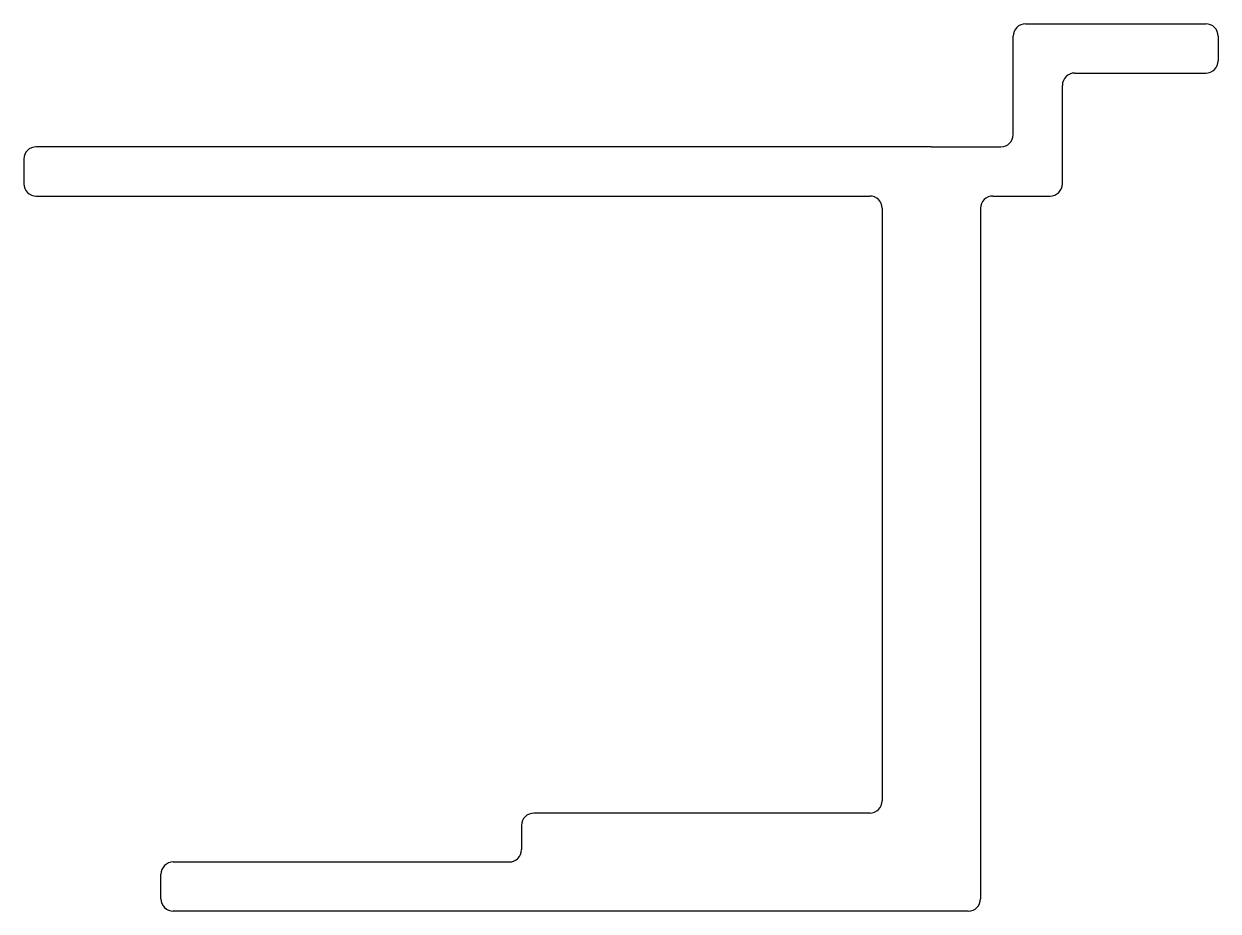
# Model space of a CAD drawing. Extents: x 792.4 to 821.5, y 499.3 to 521.
import ezdxf

# ---------------------------------------------------------------- set-up
doc = ezdxf.new("R2010")
doc.units = 0
doc.layers.get('0').update_dxf_attribs({"linetype": 'CONTINUOUS'})

msp = doc.modelspace()

# ---------------------------------------------------------------- linework, layer by layer
at = {"color": 0}
for p, q in [((816.824, 520.972), (821.224, 520.972)), ((816.524, 518.272), (816.524, 520.672)), ((821.524, 520.672), (821.524, 520.072)), ((818.024, 519.772), (821.224, 519.772)), ((817.724, 517.072), (817.724, 519.472)), ((814.524, 517.972), (792.681, 517.972)), ((814.524, 517.972), (816.224, 517.972)), ((792.381, 517.672), (792.381, 517.072)), ((792.681, 516.772), (813.024, 516.772)), ((816.026, 516.772), (817.424, 516.772)), ((813.324, 516.472), (813.324, 502.014)), ((815.726, 516.472), (815.726, 499.622)), ((813.024, 501.714), (804.825, 501.714)), ((804.525, 501.414), (804.525, 500.822)), ((796.026, 500.522), (804.225, 500.522)), ((795.726, 499.622), (795.726, 500.222)), ((815.426, 499.322), (796.026, 499.322))]:
    msp.add_line(p, q, dxfattribs=at)
for centre, start, end in [((816.824, 520.672), 90, 180), ((821.224, 520.672), 0, 90), ((821.224, 520.072), 270, 0), ((818.024, 519.472), 90, 180), ((816.224, 518.272), 270, 0), ((792.681, 517.672), 90, 180), ((792.681, 517.072), 180, 270), ((817.424, 517.072), 270, 0), ((813.024, 516.472), 0, 90), ((816.026, 516.472), 90, 180), ((813.024, 502.014), 270, 0), ((804.825, 501.414), 90, 180), ((804.225, 500.822), 270, 0), ((796.026, 500.222), 90, 180), ((796.026, 499.622), 180, 270), ((815.426, 499.622), 270, 0)]:
    msp.add_arc(centre, 0.3, start, end, dxfattribs=at)

doc.saveas('drawing.dxf')
